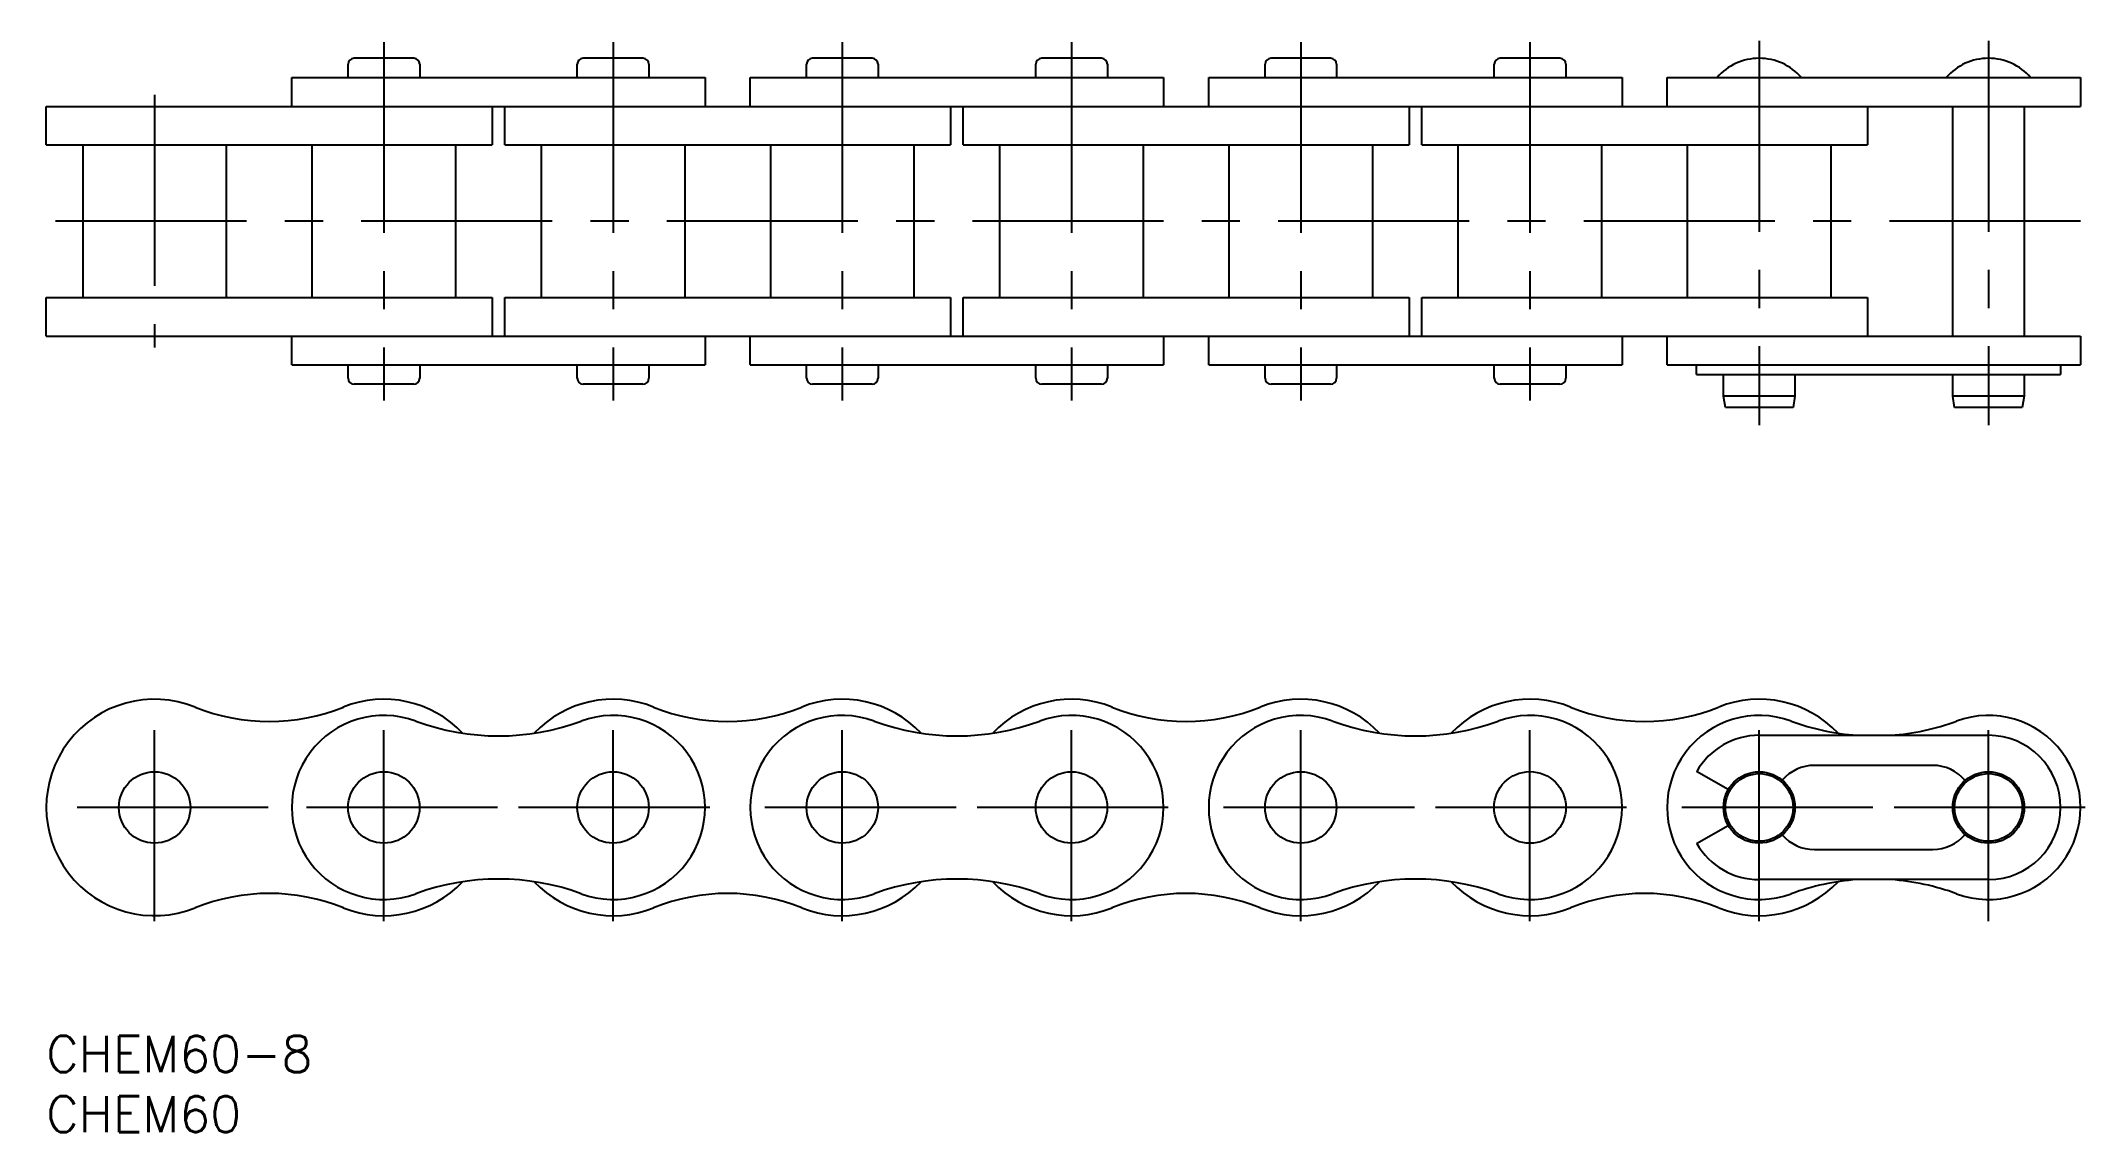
# Model space of a CAD drawing. Extents: x 0 to 169, y -8 to 83.
import ezdxf

# ---------------------------------------------------------------- set-up
doc = ezdxf.new("R2010")
doc.units = 0
doc.header["$LTSCALE"] = 0.5
doc.linetypes.add('CENTER', pattern=[50.8, 31.75, -6.35, 6.35, -6.35])
for name, color, linetype in [('MSM_CENTER', 1, 'CENTER'), ('MSM_CONTINUOUS', 7, 'CONTINUOUS'), ('MSM_PART_NUMBER', 7, 'CONTINUOUS')]:
    doc.layers.add(name, color=color, linetype=linetype)
doc.styles.get("Standard").update_dxf_attribs({"font": 'txt.shx', "height": 3, "bigfont": 'bigfont.shx'})

# ---------------------------------------------------------------- blocks, each defined once
blk = doc.blocks.new('*U16')
at = {"layer": 'MSM_PART_NUMBER'}
blk.add_text('CHEM60-8', height=3, dxfattribs=at).set_placement((0, -3))
blk = doc.blocks.new('*U17')
at = {"layer": 'MSM_PART_NUMBER'}
blk.add_text('CHEM60', height=3, dxfattribs=at).set_placement((0, -8))

msp = doc.modelspace()

# ---------------------------------------------------------------- linework, layer by layer
at = {"layer": 'MSM_CENTER'}
for p, q in [((28.05, 82.65), (28.05, 52.84)), ((47.1, 82.65), (47.1, 52.84)), ((66.15, 82.65), (66.15, 52.84)), ((85.2, 82.65), (85.2, 52.84)), ((104.25, 82.65), (104.25, 52.84)), ((123.3, 82.65), (123.3, 52.84)), ((142.35, 82.75), (142.35, 50.79)), ((161.4, 82.75), (161.4, 50.79)), ((9, 78.25), (9, 57.24)), ((169.05, 67.75), (0, 67.75)), ((9, 9.55), (9, 28.45)), ((28.05, 9.55), (28.05, 28.45)), ((47.1, 9.55), (47.1, 28.45)), ((66.15, 9.55), (66.15, 28.45)), ((85.2, 9.55), (85.2, 28.45)), ((104.25, 9.55), (104.25, 28.45)), ((123.3, 9.55), (123.3, 28.45)), ((142.35, 9.55), (142.35, 28.45)), ((161.4, 9.55), (161.4, 28.45)), ((18.45, 19), (-0.45, 19)), ((37.5, 19), (18.6, 19)), ((55.13, 19), (39.07, 19)), ((75.6, 19), (56.7, 19)), ((93.23, 19), (77.17, 19)), ((113.7, 19), (94.8, 19)), ((131.33, 19), (115.27, 19)), ((151.8, 19), (132.9, 19)), ((169.43, 19), (153.37, 19))]:
    msp.add_line(p, q, dxfattribs=at)
at = {"layer": 'MSM_CONTINUOUS'}
for p, q in [((25.08, 79.7), (25.08, 80.8)), ((30.53, 81.3), (25.58, 81.3)), ((31.03, 80.8), (31.03, 79.7)), ((44.12, 79.7), (44.12, 80.8)), ((49.58, 81.3), (44.62, 81.3)), ((50.08, 80.8), (50.08, 79.7)), ((63.18, 79.7), (63.18, 80.8)), ((68.62, 81.3), (63.68, 81.3)), ((69.12, 80.8), (69.12, 79.7)), ((82.22, 79.7), (82.22, 80.8)), ((87.68, 81.3), (82.72, 81.3)), ((88.18, 80.8), (88.18, 79.7)), ((101.28, 79.7), (101.28, 80.8)), ((106.72, 81.3), (101.78, 81.3)), ((107.22, 80.8), (107.22, 79.7)), ((120.33, 79.7), (120.33, 80.8)), ((125.78, 81.3), (120.83, 81.3)), ((126.28, 80.8), (126.28, 79.7)), ((20.4, 77.3), (20.4, 79.7)), ((20.4, 79.7), (54.75, 79.7)), ((54.75, 79.7), (54.75, 77.3)), ((58.5, 77.3), (58.5, 79.7)), ((58.5, 79.7), (92.85, 79.7)), ((92.85, 79.7), (92.85, 77.3)), ((96.6, 77.3), (96.6, 79.7)), ((96.6, 79.7), (130.95, 79.7)), ((130.95, 79.7), (130.95, 77.3)), ((134.7, 77.3), (134.7, 79.7)), ((134.7, 79.7), (169.05, 79.7)), ((169.05, 79.7), (169.05, 77.3)), ((0, 74.1), (0, 77.3)), ((0, 77.3), (169.05, 77.3)), ((37.05, 77.3), (37.05, 74.1)), ((38.1, 74.1), (38.1, 77.3)), ((75.15, 77.3), (75.15, 74.1)), ((76.2, 74.1), (76.2, 77.3)), ((113.25, 77.3), (113.25, 74.1)), ((114.3, 74.1), (114.3, 77.3)), ((151.35, 77.3), (151.35, 74.1)), ((158.43, 58.2), (158.43, 77.3)), ((164.38, 77.3), (164.38, 58.2)), ((0, 74.1), (37.05, 74.1)), ((3.05, 61.4), (3.05, 74.1)), ((14.96, 74.1), (14.96, 61.4)), ((22.1, 61.4), (22.1, 74.1)), ((34, 74.1), (34, 61.4)), ((38.1, 74.1), (75.15, 74.1)), ((41.15, 61.4), (41.15, 74.1)), ((53.06, 74.1), (53.06, 61.4)), ((60.2, 61.4), (60.2, 74.1)), ((72.1, 74.1), (72.1, 61.4)), ((76.2, 74.1), (113.25, 74.1)), ((79.24, 61.4), (79.24, 74.1)), ((91.16, 74.1), (91.16, 61.4)), ((98.29, 61.4), (98.29, 74.1)), ((110.2, 74.1), (110.2, 61.4)), ((114.3, 74.1), (151.35, 74.1)), ((117.34, 61.4), (117.34, 74.1)), ((129.25, 74.1), (129.25, 61.4)), ((136.4, 61.4), (136.4, 74.1)), ((148.3, 74.1), (148.3, 61.4)), ((0, 58.2), (0, 61.4)), ((0, 61.4), (37.05, 61.4)), ((37.05, 61.4), (37.05, 58.2)), ((38.1, 58.2), (38.1, 61.4)), ((38.1, 61.4), (75.15, 61.4)), ((75.15, 61.4), (75.15, 58.2)), ((76.2, 58.2), (76.2, 61.4)), ((76.2, 61.4), (113.25, 61.4)), ((113.25, 61.4), (113.25, 58.2)), ((114.3, 58.2), (114.3, 61.4)), ((114.3, 61.4), (151.35, 61.4)), ((151.35, 61.4), (151.35, 58.2)), ((0, 58.2), (169.05, 58.2)), ((20.4, 55.8), (20.4, 58.2)), ((54.75, 58.2), (54.75, 55.8)), ((58.5, 55.8), (58.5, 58.2)), ((92.85, 58.2), (92.85, 55.8)), ((96.6, 55.8), (96.6, 58.2)), ((130.95, 58.2), (130.95, 55.8)), ((134.7, 55.8), (134.7, 58.2)), ((169.05, 58.2), (169.05, 55.8)), ((20.4, 55.8), (54.75, 55.8)), ((25.08, 54.7), (25.08, 55.8)), ((31.03, 55.8), (31.03, 54.7)), ((44.12, 54.7), (44.12, 55.8)), ((50.08, 55.8), (50.08, 54.7)), ((58.5, 55.8), (92.85, 55.8)), ((63.18, 54.7), (63.18, 55.8)), ((69.12, 55.8), (69.12, 54.7)), ((82.22, 54.7), (82.22, 55.8)), ((88.18, 55.8), (88.18, 54.7)), ((96.6, 55.8), (130.95, 55.8)), ((101.28, 54.7), (101.28, 55.8)), ((107.22, 55.8), (107.22, 54.7)), ((120.33, 54.7), (120.33, 55.8)), ((126.28, 55.8), (126.28, 54.7)), ((134.7, 55.8), (169.05, 55.8)), ((137.15, 55), (137.15, 55.8)), ((137.15, 55), (167.4, 55)), ((139.38, 53.2), (139.38, 55)), ((145.32, 55), (145.32, 53.2)), ((158.43, 53.2), (158.43, 55)), ((164.38, 55), (164.38, 53.2)), ((167.4, 55.8), (167.4, 55)), ((30.53, 54.2), (25.58, 54.2)), ((49.58, 54.2), (44.62, 54.2)), ((68.62, 54.2), (63.68, 54.2)), ((87.68, 54.2), (82.72, 54.2)), ((106.72, 54.2), (101.78, 54.2)), ((125.78, 54.2), (120.83, 54.2)), ((139.54, 52.25), (139.38, 53.2)), ((145.32, 53.2), (139.38, 53.2)), ((145.32, 53.2), (145.16, 52.25)), ((158.59, 52.25), (158.43, 53.2)), ((164.38, 53.2), (158.43, 53.2)), ((164.38, 53.2), (164.21, 52.25)), ((145.16, 52.25), (139.54, 52.25)), ((164.21, 52.25), (158.59, 52.25)), ((142.35, 25), (161.4, 25)), ((156.77, 22.5), (146.93, 22.5)), ((139.77, 20.49), (137.15, 22)), ((137.15, 16), (139.77, 17.51)), ((146.93, 15.5), (156.77, 15.5)), ((161.4, 13), (142.35, 13))]:
    msp.add_line(p, q, dxfattribs=at)
for centre, radius in [((9, 19), 2.97), ((28.05, 19), 2.97), ((47.1, 19), 2.97), ((66.15, 19), 2.97), ((85.2, 19), 2.97), ((104.25, 19), 2.97), ((123.3, 19), 2.98), ((142.35, 19), 2.97), ((142.35, 19), 2.81), ((161.4, 19), 2.97), ((161.4, 19), 2.81)]:
    msp.add_circle(centre, radius, dxfattribs=at)
for centre, radius, start, end in [((25.58, 80.8), 0.5, 90, 180), ((30.53, 80.8), 0.5, 0, 90), ((44.62, 80.8), 0.5, 90, 180), ((49.58, 80.8), 0.5, 0, 90), ((63.68, 80.8), 0.5, 90, 180), ((68.62, 80.8), 0.5, 0, 90), ((82.72, 80.8), 0.5, 90, 180), ((87.68, 80.8), 0.5, 0, 90), ((101.78, 80.8), 0.5, 90, 180), ((106.72, 80.8), 0.5, 0, 90), ((120.83, 80.8), 0.5, 90, 180), ((125.78, 80.8), 0.5, 0, 90), ((142.35, 76.67), 4.63, 40.8657, 139.1343), ((161.4, 76.67), 4.63, 40.8657, 139.1343), ((25.58, 54.7), 0.5, 180, 270), ((30.53, 54.7), 0.5, 270, 0), ((44.62, 54.7), 0.5, 180, 270), ((49.58, 54.7), 0.5, 270, 360), ((63.68, 54.7), 0.5, 180, 270), ((68.62, 54.7), 0.5, 270, 360), ((82.72, 54.7), 0.5, 180, 270), ((87.68, 54.7), 0.5, 270, 360), ((101.78, 54.7), 0.5, 180, 270), ((106.72, 54.7), 0.5, 270, 0), ((120.83, 54.7), 0.5, 180, 270), ((125.78, 54.7), 0.5, 270, 0), ((9, 19), 9, 68.017, 291.983), ((18.53, 42.6), 16.45, 248.017, 291.983), ((28.05, 19), 9, 43.3149, 111.983), ((47.1, 19), 9, 68.017, 136.6851), ((56.62, 42.6), 16.45, 248.017, 291.983), ((66.15, 19), 9, 43.3149, 111.983), ((85.2, 19), 9, 68.017, 136.6851), ((94.72, 42.6), 16.45, 248.017, 291.983), ((104.25, 19), 9, 43.3149, 111.983), ((123.3, 19), 9, 68.017, 136.6851), ((132.82, 42.6), 16.45, 248.017, 291.983), ((142.35, 19), 9, 43.3149, 111.983), ((28.05, 19), 7.65, 69.7611, 290.2389), ((37.58, 44.83), 19.88, 249.7611, 290.2389), ((47.1, 19), 7.65, 249.7611, 110.2389), ((66.15, 19), 7.65, 69.7611, 290.2389), ((75.68, 44.83), 19.88, 249.7611, 290.2389), ((85.2, 19), 7.65, 249.7611, 110.2389), ((104.25, 19), 7.65, 69.7611, 290.2389), ((113.78, 44.83), 19.88, 249.7611, 290.2389), ((123.3, 19), 7.65, 249.7611, 110.2389), ((142.35, 19), 7.65, 69.7611, 290.2389), ((151.88, 44.83), 19.88, 249.7611, 265.936), ((151.88, 44.83), 19.88, 274.064, 290.2389), ((161.4, 19), 7.65, 249.7611, 110.2389), ((142.35, 19), 6, 90, 150), ((161.4, 19), 6, 270, 90), ((146.93, 19), 3.5, 90, 139.4922), ((156.77, 19), 3.5, 39.9759, 90), ((142.35, 19), 6, 210, 270), ((146.93, 19), 3.5, 220.5078, 270), ((156.77, 19), 3.5, 270, 320.0241), ((28.05, 19), 9, 248.017, 316.6851), ((37.58, -6.83), 19.88, 69.7611, 110.2389), ((47.1, 19), 9, 223.3149, 291.983), ((66.15, 19), 9, 248.017, 316.6851), ((75.68, -6.83), 19.88, 69.7611, 110.2389), ((85.2, 19), 9, 223.3149, 291.983), ((104.25, 19), 9, 248.017, 316.6851), ((113.78, -6.83), 19.88, 69.7611, 110.2389), ((123.3, 19), 9, 223.3149, 291.983), ((142.35, 19), 9, 248.017, 316.6851), ((151.88, -6.83), 19.88, 94.064, 110.2389), ((151.88, -6.83), 19.88, 69.7611, 85.936), ((18.53, -4.6), 16.45, 68.017, 111.983), ((56.62, -4.6), 16.45, 68.017, 111.983), ((94.72, -4.6), 16.45, 68.017, 111.983), ((132.82, -4.6), 16.45, 68.017, 111.983)]:
    msp.add_arc(centre, radius, start, end, dxfattribs=at)

# ---------------------------------------------------------------- block references
for name in ['*U16', '*U17']:
    msp.add_blockref(name, (0, 0), dxfattribs=at)

doc.saveas('drawing.dxf')
